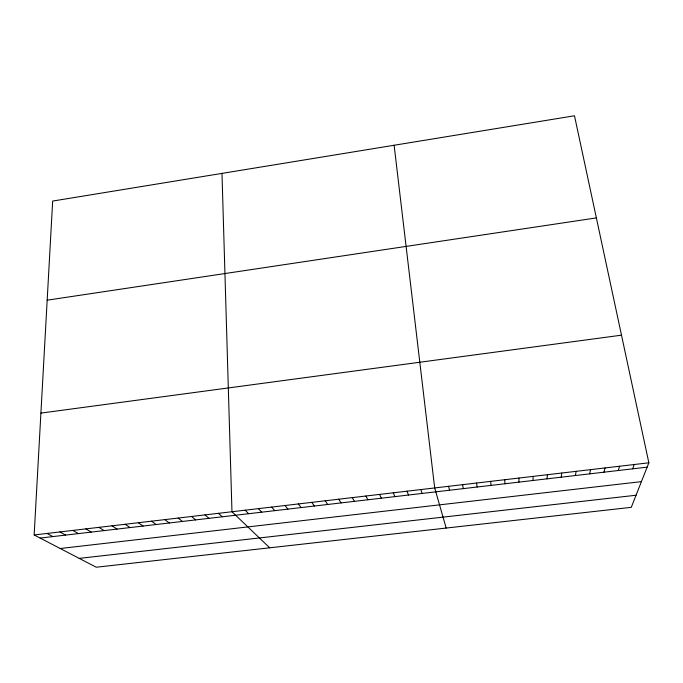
<?xml version="1.0" encoding="UTF-8"?>
<svg xmlns="http://www.w3.org/2000/svg" width="683" height="683" viewBox="0 0 683 683"><rect width="100%" height="100%" fill="white"/><g stroke="black" fill="none" stroke-linecap="round" stroke-linejoin="round"><path stroke-width="1.02" d="M532.979 480.482L533.15 476.384M34.15 534.96L52.668 201.067L574.488 115.777L648.85 462.801L631.271 507.341L96.243 567.223L34.15 534.96L648.85 462.801M547.066 478.834L547.425 474.711M561.204 477.186L561.75 473.029M575.393 475.53L576.128 471.338M589.634 473.865L590.564 469.639M603.934 472.192L605.053 467.94M618.277 470.519L619.601 466.233M632.68 468.837L634.2 464.525M47.17 300.179L596.379 217.903M40.903 413.104L621.504 335.174M40.143 538.076L647.134 467.146M60.224 548.509L641.422 481.626M79.237 558.387L636.044 495.243M47.007 533.449L52.856 536.59M59.908 531.937L65.611 535.096M72.859 530.418L78.408 533.602M85.862 528.89L91.257 532.1M98.898 527.361L104.149 530.597M111.995 525.825L117.083 529.086M125.134 524.279L130.069 527.566M138.316 522.734L143.097 526.047M151.549 521.18L156.176 524.518M164.834 519.618L169.299 522.982M178.161 518.055L182.463 521.445M191.539 516.485L195.688 519.9M204.968 514.905L208.955 518.346M218.449 513.326L222.265 516.792M269.7 547.809L231.972 511.738L221.984 173.388M245.154 510.192L248.646 513.71M258.37 508.639L261.709 512.182M271.646 507.085L274.814 510.653M284.965 505.514L287.97 509.117M298.334 503.952L301.169 507.571M311.747 502.372L314.419 506.026M325.21 500.793L327.712 504.472M338.717 499.205L341.056 502.91M352.283 497.617L354.443 501.348M365.892 496.02L367.881 499.777M379.552 494.415L381.37 498.197M393.263 492.802L394.902 496.618M407.017 491.188L408.485 495.03M420.83 489.566L422.12 493.442M446.178 528.061L434.687 487.944L394.125 145.257M448.594 486.305L449.534 490.232M462.562 484.674L463.322 488.627M476.572 483.026L477.152 487.005M490.642 481.37L491.034 485.382M504.754 479.714L504.968 483.76M518.926 478.057L518.943 482.121"/></g></svg>
